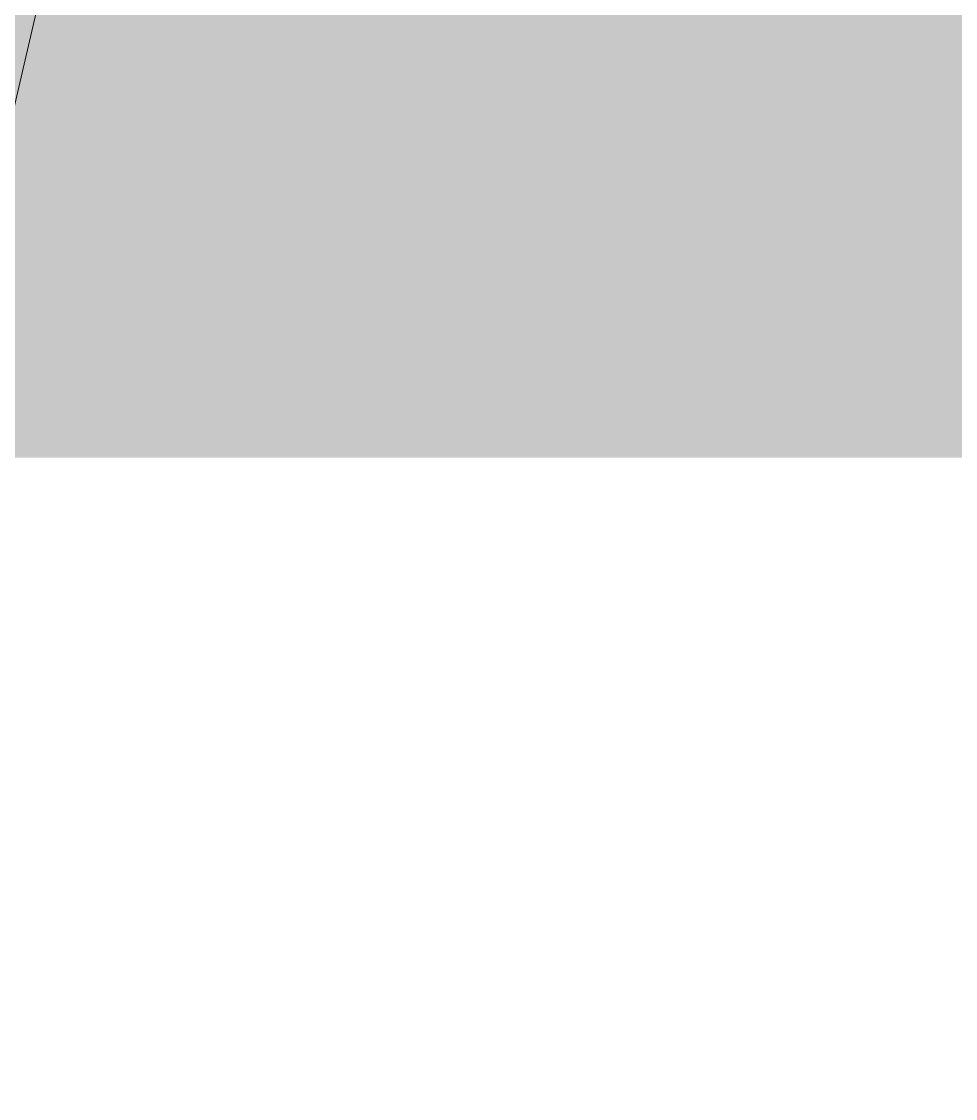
# Model space of a CAD drawing. Header units: millimetres. Extents: x -23600 to 58751, y -29611 to 36794.
# Drawn here: x 41650.842 to 41654.883, y -15072.434 to -15067.775 of the extents above; entities that cross this region are included whole.
import ezdxf

# ---------------------------------------------------------------- set-up
doc = ezdxf.new("R2010")
doc.units = ezdxf.units.MM
doc.layers.add('A-DOOR-IDEN', color=31, linetype='Continuous', lineweight=9)
doc.layers.add('A-WALL-PATT', color=111, linetype='Continuous', lineweight=25)
pattern_1 = [(0, (0, 0), (812.8, 203.2), [33.528, -576.072, 33.528, -576.072, -3251.2]), (0, (0, 0), (812.8, 203.2), [-1219.2, 33.528, -1185.672, 33.528, -576.072, -1422.4]), (0, (0, 0), (812.8, 203.2), [-3048, 33.528, -372.872, 33.528, -982.4719999999999]), (120, (304.8, 101.6), (-582.3763620489977, 602.3054481959917), [33.52799999999999, -576.0719999999999, 33.52799999999999, -576.0719999999999, -3251.199999999999]), (120, (304.8, 101.6), (-582.3763620489977, 602.3054481959917), [-1219.2, 33.52799999999999, -1185.672, 33.52799999999999, -576.0719999999999, -1422.4]), (120, (304.8, 101.6), (-582.3763620489977, 602.3054481959917), [-3048, 33.52799999999999, -372.8719999999999, 33.52799999999999, -982.4719999999999]), (240, (406.4, 508), (-230.4236379510019, -805.5054481959917), [33.528, -576.072, 33.528, -576.072, -3251.2]), (240, (406.4, 508), (-230.4236379510019, -805.5054481959917), [-1219.2, 33.528, -1185.672, 33.528, -576.072, -1422.4]), (240, (406.4, 508), (-230.4236379510019, -805.5054481959917), [-3048, 33.528, -372.872, 33.528, -982.4719999999999])]

# ---------------------------------------------------------------- blocks, each defined once
blk = doc.blocks.new('M_Door Tag - M_Door Tag-1233-01 - Entry Level')
at = {"layer": 'A-DOOR-IDEN'}
blk.add_arc((2.999999999999972, 1e-13), 3.000000000000015, 270.0000000000001, 90.0000000000004, dxfattribs=at)

msp = doc.modelspace()

# ---------------------------------------------------------------- hatches: boundary and pattern name
at = {"layer": 'A-WALL-PATT', "lineweight": 9}
h = msp.add_hatch(dxfattribs=at)
h.set_pattern_fill('FP_2', color=256, style=0, pattern_type=2)
h.set_pattern_definition(pattern_1)
h.paths.add_polyline_path([(53529.57811400092, -15069.66138151722), (53529.57811400092, -15054.16138151722), (48831.05055840467, -15054.16138151721), (48831.05055840467, -15069.6613815172), (53077.71941660054, -15069.66138151722)], flags=0)
h.paths.add_polyline_path([(47916.05055840467, -15069.66138151719), (47916.05055840466, -15054.16138151721), (47769.80055840466, -15054.16138151721), (47769.80055840466, -15069.66138151719), (47785.30055840465, -15069.66138151719)], flags=0)
h.paths.add_polyline_path([(47662.30055840464, -15069.66138151719), (47662.30055840464, -15054.16138151721), (47516.05055840466, -15054.16138151721), (47516.05055840466, -15069.66138151719), (47646.80055840466, -15069.66138151719)], flags=0)
h.paths.add_polyline_path([(46601.05055840466, -15069.66138151719), (46601.05055840466, -15054.1613815172), (42831.05055840467, -15054.16138151719), (42831.05055840467, -15069.66138151718), (44387.9735755428, -15069.66138151718)], flags=0)
h.paths.add_polyline_path([(41646.80055840465, -15069.66138151717), (41662.30055840465, -15069.66138151717), (41662.30055840465, -15054.16138151718), (41516.05055840464, -15054.16138151718), (41516.05055840464, -15069.66138151717)], flags=0)
h.paths.add_polyline_path([(41769.80055840465, -15069.66138151717), (41916.05055840466, -15069.66138151717), (41916.05055840466, -15054.16138151719), (41769.80055840465, -15054.16138151719)], flags=0)
h.paths.add_polyline_path([(40601.05055840465, -15069.66138151717), (40601.05055840465, -15054.16138151718), (30831.05055840464, -15054.16138151714), (30831.05055840464, -15069.66138151714), (35698.22773448507, -15069.66138151716)], flags=0)
h.paths.add_polyline_path([(29516.05055840465, -15069.66138151714), (29662.30055840465, -15069.66138151714), (29662.30055840465, -15054.16138151714), (29516.05055840465, -15054.16138151714)], flags=0)
h.paths.add_polyline_path([(29905.06384044658, -15069.66138151714), (29916.05055840464, -15069.66138151714), (29916.05055840464, -15054.16138151714), (29769.80055840465, -15054.16138151714), (29769.80055840465, -15069.66138151714), (29785.30055840464, -15069.66138151714)], flags=0)
h.paths.add_polyline_path([(28601.05055840464, -15069.66138151714), (28601.05055840464, -15054.16138151713), (24831.05055840465, -15054.16138151713), (24831.05055840465, -15069.66138151712), (27008.48189342733, -15069.66138151713)], flags=0)
h.paths.add_polyline_path([(23646.80055840463, -15069.66138151712), (23662.30055840465, -15069.66138151712), (23662.30055840465, -15054.16138151712), (23516.05055840463, -15054.16138151712), (23516.05055840463, -15069.66138151712)], flags=0)
h.paths.add_polyline_path([(23916.05055840466, -15069.66138151712), (23916.05055840466, -15054.16138151713), (23769.80055840464, -15054.16138151712), (23769.80055840464, -15069.66138151712), (23785.30055840465, -15069.66138151712)], flags=0)
h.paths.add_polyline_path([(21215.31799938885, -15069.66138151712), (22601.05055840464, -15069.66138151712), (22601.05055840464, -15054.16138151712), (14161.80055840463, -15054.16138151709), (14161.80055840463, -15069.6613815171), (18318.7360523696, -15069.6613815171)], flags=0)
h.paths.add_polyline_path([(13246.80055840463, -15069.6613815171), (13246.80055840463, -15054.16138151709), (12716.05055840462, -15054.16138151708), (12716.05055840462, -15069.66138151709)], flags=0)
h = msp.add_hatch(dxfattribs=at)
h.set_pattern_fill('FP_2', color=256, style=0, pattern_type=2)
h.set_pattern_definition(pattern_1)
h.paths.add_polyline_path([(41662.30055840465, -23200.41138151718), (41662.30055840465, -15069.66138151717), (41646.80055840465, -15069.66138151717), (41646.80055840465, -23200.41138151718)], flags=0)

# ---------------------------------------------------------------- block references
at = {"layer": 'A-DOOR-IDEN', "xscale": 99.99999999999991, "yscale": 99.99999999999991, "zscale": 99.99999999999991}
msp.add_blockref('M_Door Tag - M_Door Tag-1233-01 - Entry Level', (41058.55055840458, -15000.41138151715), dxfattribs=at)

doc.saveas('drawing.dxf')
